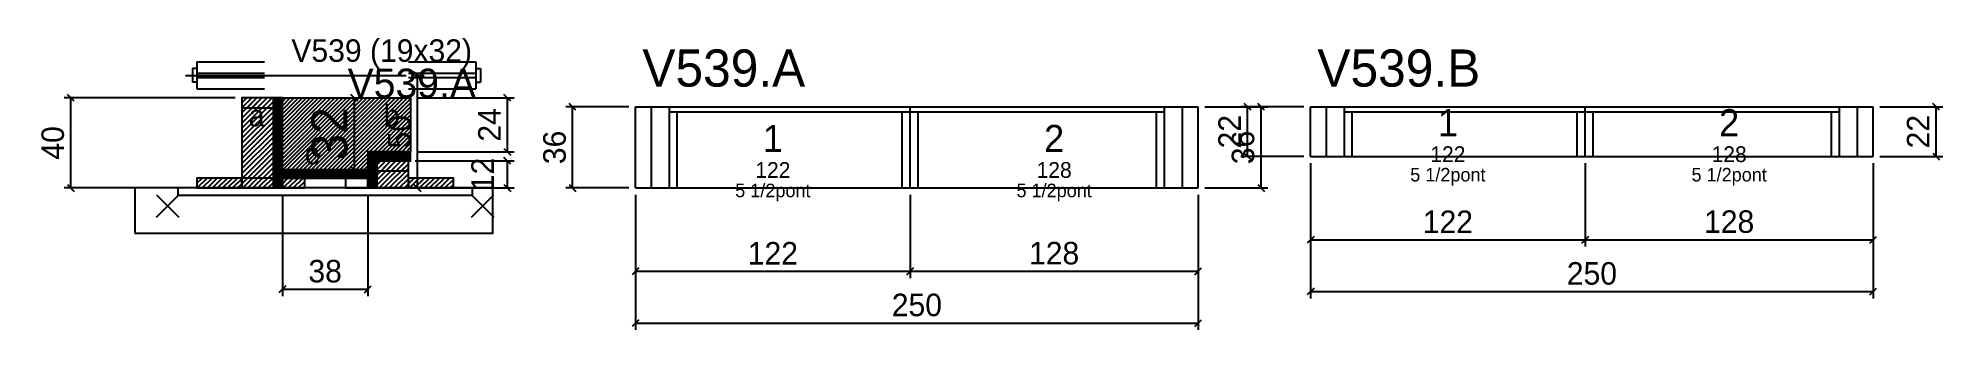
# Model space of a CAD drawing. Extents: x -69 to 778, y -99 to 31.
import ezdxf
from ezdxf.enums import TextEntityAlignment as Align

# ---------------------------------------------------------------- set-up
doc = ezdxf.new("R2010")
doc.units = 0
for name, color, linetype in [('5', 5, 'Continuous'), ('barrote', 126, 'Continuous'), ('CONCRETO', 251, 'Continuous'), ('COTA', 241, 'Continuous'), ('Cota Seção (2x)', 241, 'Continuous'), ('detalhes', 7, 'Continuous'), ('Hachura', 251, 'Continuous'), ('Madeira', 126, 'Continuous'), ('NOMENCLATURA', 7, 'Continuous'), ('Painéis', 200, 'Continuous'), ('presilha', 224, 'Continuous'), ('SARR_2.2x7', 40, 'Continuous'), ('SARR_3.5x7', 81, 'Continuous'), ('SCO-___-LAJ', 224, 'Continuous'), ('TENSOR', 224, 'Continuous'), ('texto', 7, 'Continuous'), ('Texto Seção', 7, 'Continuous')]:
    doc.layers.add(name, color=color, linetype=linetype)
doc.dimstyles.new('PAINEL', dxfattribs={"dimtxt": 10, "dimasz": 3, "dimexe": 3, "dimexo": 3, "dimgap": 3, "dimtad": 1, "dimblk": 'OBLIQUE', "dimblk1": 'OBLIQUE', "dimcen": 2.5, "dimclrd": 4, "dimclre": 4, "dimclrt": 240, "dimazin": 3, "dimtfac": 1, "dimtmove": 0, "dimatfit": 3})
doc.dimstyles.new('SECAO2X', dxfattribs={"dimtxt": 16, "dimasz": 3, "dimexe": 3, "dimexo": 3, "dimgap": 3, "dimtad": 1, "dimblk": 'OBLIQUE', "dimblk1": 'OBLIQUE', "dimcen": 2.5, "dimclrd": 4, "dimclre": 4, "dimclrt": 240, "dimazin": 3, "dimtfac": 1, "dimtmove": 0, "dimatfit": 3})

# ---------------------------------------------------------------- blocks, each defined once
blk = doc.blocks.new('_OBLIQUE')
at = {"color": 0, "linetype": 'BYBLOCK'}
blk.add_line((-0.5, -0.5), (0.5, 0.5), dxfattribs=at)

msp = doc.modelspace()

# ---------------------------------------------------------------- hatches: boundary and pattern name
at = {"layer": 'COTA'}
h = msp.add_hatch(dxfattribs=at)
h.set_pattern_fill('ANSI31', scale=0.4)
h.paths.add_polyline_path([(40, -28), (40, 4), (97, 4), (97, -20), (78, -20), (78, -28)])
at = {"layer": 'Hachura'}
h = msp.add_hatch(dxfattribs=at)
h.set_pattern_fill('ANSI31', scale=0.5)
h.paths.add_polyline_path([(22, -36), (36, -36), (36, 4), (22, 4)])
h = msp.add_hatch(dxfattribs=at)
h.set_pattern_fill('ANSI31', scale=0.5)
h.paths.add_polyline_path([(22, -0.4), (36, -0.4), (36, 4), (22, 4)])
h = msp.add_hatch(dxfattribs=at)
h.set_pattern_fill('SOLID')
h.paths.add_polyline_path([(36, -36), (40, -36), (40, 4), (36, 4)])
h = msp.add_hatch(dxfattribs=at)
h.set_pattern_fill('SOLID')
h.paths.add_polyline_path([(78, -24), (97, -24), (97, -20), (78, -20)])
h = msp.add_hatch(dxfattribs=at)
h.set_pattern_fill('SOLID')
h.paths.add_polyline_path([(78, -36), (82, -36), (82, -24), (78, -24)])
h = msp.add_hatch(dxfattribs=at)
h.set_pattern_fill('ANSI31', scale=0.5)
h.paths.add_polyline_path([(82, -36), (96, -36), (96, -24), (82, -24)])
h = msp.add_hatch(dxfattribs=at)
h.set_pattern_fill('ANSI31', scale=0.5)
h.paths.add_polyline_path([(82, -28.4), (96, -28.4), (96, -24), (82, -24)])
h = msp.add_hatch(dxfattribs=at)
h.set_pattern_fill('ANSI31', scale=0.5)
h.paths.add_polyline_path([(2, -36), (22, -36), (22, -31.6), (2, -31.6)])
h = msp.add_hatch(dxfattribs=at)
h.set_pattern_fill('SOLID')
h.paths.add_polyline_path([(40, -31.6), (78, -31.6), (78, -28), (40, -28)])
h = msp.add_hatch(dxfattribs=at)
h.set_pattern_fill('ANSI31', scale=0.5)
h.paths.add_polyline_path([(40, -36), (50, -36), (50, -31.6), (40, -31.6)])
h = msp.add_hatch(dxfattribs=at)
h.set_pattern_fill('ANSI31', scale=0.5)
h.paths.add_polyline_path([(96, -36), (116, -36), (116, -31.6), (96, -31.6)])

# ---------------------------------------------------------------- linework, layer by layer
for p, q in [((0, 17), (0, 11)), ((2, 17), (0, 17)), ((2, 20), (32, 20)), ((2, 20), (2, 8)), ((96, 20), (126, 20)), ((126, 20), (126, 8)), ((126, 17), (128, 17)), ((128, 17), (128, 11)), ((2, 11), (0, 11)), ((2, 15), (32, 15)), ((2, 13), (32, 13)), ((96, 15), (126, 15)), ((96, 13), (126, 13)), ((126, 11), (128, 11)), ((2, 8), (32, 8)), ((96, 8), (126, 8))]:
    msp.add_line(p, q)
at = {"layer": 'barrote'}
msp.add_lwpolyline([(-25.5, -56), (133.5, -56), (133.5, -36), (-25.5, -36)], close=True, dxfattribs=at)
at = {"layer": 'CONCRETO'}
msp.add_lwpolyline([(40, -28), (40, 4), (97, 4), (97, -20), (78, -20), (78, -28)], close=True, dxfattribs=at)
at = {"layer": 'Madeira'}
for points in [[(22, -36), (36, -36), (36, 4), (22, 4)], [(22, -0.4), (36, -0.4), (36, 4), (22, 4)], [(82, -36), (96, -36), (96, -24), (82, -24)], [(82, -28.4), (96, -28.4), (96, -24), (82, -24)], [(2, -36), (22, -36), (22, -31.6), (2, -31.6)], [(22, -36), (36, -36), (36, -31.6), (22, -31.6)], [(40, -36), (50, -36), (50, -31.6), (40, -31.6)], [(68, -36), (78, -36), (78, -31.6), (68, -31.6)], [(96, -36), (116, -36), (116, -31.6), (96, -31.6)]]:
    msp.add_lwpolyline(points, close=True, dxfattribs=at)
at = {"layer": 'Painéis'}
for p, q in [((197, 0), (319, 0)), ((197, -36), (197, 0)), ((319, -36), (319, 0)), ((319, -36), (319, 0)), ((319, 0), (447, 0)), ((319, -36), (319, 0)), ((447, -36), (447, 0)), ((497, 0), (619, 0)), ((497, -22), (497, 0)), ((619, -22), (619, 0)), ((619, -22), (619, 0)), ((619, 0), (747, 0)), ((619, -22), (619, 0)), ((747, -22), (747, 0)), ((497, -22), (619, -22)), ((619, -22), (747, -22)), ((197, -36), (319, -36)), ((319, -36), (447, -36))]:
    msp.add_line(p, q, dxfattribs=at)
for points in [[(36, -36), (40, -36), (40, 4), (36, 4)], [(78, -24), (97, -24), (97, -20), (78, -20)], [(78, -36), (82, -36), (82, -24), (78, -24)], [(40, -31.6), (78, -31.6), (78, -28), (40, -28)]]:
    msp.add_lwpolyline(points, close=True, dxfattribs=at)
at = {"layer": 'presilha'}
for p, q in [((-16, -49), (-6, -39)), ((-16, -39), (-6, -49)), ((124, -49), (134, -39)), ((124, -39), (134, -49))]:
    msp.add_line(p, q, dxfattribs=at)
at = {"layer": 'SARR_2.2x7'}
for p, q in [((204, -36), (204, 0)), ((440, -36), (440, 0)), ((504, -22), (504, 0)), ((740, -22), (740, 0)), ((212, -2.2), (319, -2.2)), ((319, -2.2), (432, -2.2)), ((512, -2.2), (619, -2.2)), ((619, -2.2), (732, -2.2))]:
    msp.add_line(p, q, dxfattribs=at)
at = {"layer": 'SARR_3.5x7'}
for p, q in [((212, -36), (212, 0)), ((319, -36), (319, 0)), ((319, -36), (319, 0)), ((432, -36), (432, 0)), ((512, -22), (512, 0)), ((619, -22), (619, 0)), ((619, -22), (619, 0)), ((732, -22), (732, 0)), ((215.5, -36), (215.5, -2.2)), ((315.5, -36), (315.5, -2.2)), ((322.5, -36), (322.5, -2.2)), ((428.5, -36), (428.5, -2.2)), ((515.5, -22), (515.5, -2.2)), ((615.5, -22), (615.5, -2.2)), ((622.5, -22), (622.5, -2.2)), ((728.5, -22), (728.5, -2.2)), ((512, -22), (515.5, -22)), ((615.5, -22), (619, -22)), ((619, -22), (622.5, -22)), ((728.5, -22), (732, -22)), ((212, -36), (215.5, -36)), ((315.5, -36), (319, -36)), ((319, -36), (322.5, -36)), ((428.5, -36), (432, -36))]:
    msp.add_line(p, q, dxfattribs=at)
at = {"layer": 'SCO-___-LAJ'}
msp.add_lwpolyline([(-6.5, -39.2), (124.5, -39.2), (124.5, -36), (-6.5, -36)], close=True, dxfattribs=at)
at = {"layer": 'TENSOR'}
msp.add_line((-3, 14), (95, 14), dxfattribs=at)

# ---------------------------------------------------------------- texts
at = {"layer": '5'}
for s, height, p in [('1', 12, (258, -14)), ('2', 12, (383, -14)), ('1', 12, (558, -7)), ('2', 12, (683, -7)), ('122', 7, (258, -28)), ('128', 7, (383, -28)), ('122', 7, (558, -21)), ('128', 7, (683, -21))]:
    msp.add_text(s, height=height, dxfattribs=at).set_placement(p, align=Align.MIDDLE_CENTER)
at = {"layer": 'detalhes'}
for s, p in [('b', (85, -8.7)), ('a', (25, -8.7)), ('c', (50, -25.5))]:
    msp.add_text(s, height=9.6, dxfattribs=at).set_placement(p)
at = {"layer": 'NOMENCLATURA'}
for s, p in [('V539.A', (200, 9)), ('V539.B', (500, 9))]:
    msp.add_text(s, height=16.5, dxfattribs=at).set_placement(p)
at = {"layer": 'texto', "char_height": 6, "attachment_point": 5}
for insert in [(258, -38), (383, -38), (558, -31), (683, -31)]:
    msp.add_mtext('5 1/2pont', dxfattribs=dict(at, insert=insert))
at = {"layer": 'Texto Seção'}
for s, height, p in [('V539 (19x32)', 10, (44, 20)), ('V539.A', 13, (69, 4))]:
    msp.add_text(s, height=height, dxfattribs=at).set_placement(p)

# ---------------------------------------------------------------- dimensions: what is measured, and where the dimension line sits
at = {"layer": 'COTA'}
for base, p1, p2 in [((100, -36), (96, -36), (96, 14)), ((-54, -36), (2, -36), (22, 4)), ((140, -20), (97, -20), (97, 4)), ((169, -36), (197, -36), (197, 0)), ((475, -36), (447, -36), (447, 0)), ((469, -22), (497, -22), (497, 0)), ((775, -22), (747, -22), (747, 0)), ((140, -36), (96, -36), (96, -24))]:
    msp.add_linear_dim(base=base, p1=p1, p2=p2, angle=90, dimstyle='PAINEL', dxfattribs=at).render()
for base, p1, p2 in [((497, -59), (497, -22), (619, -22)), ((497, -82), (497, -22), (747, -22)), ((619, -59), (619, -22), (747, -22)), ((40, -81), (40, -36), (78, -36)), ((197, -73), (197, -36), (319, -36)), ((197, -96), (197, -36), (447, -36)), ((319, -73), (319, -36), (447, -36))]:
    msp.add_linear_dim(base=base, p1=p1, p2=p2, dimstyle='PAINEL', dxfattribs=at).render()
at = {"layer": 'Cota Seção (2x)'}
msp.add_linear_dim(base=(72, -28), p1=(40, -28), p2=(40, 4), angle=90, dimstyle='SECAO2X', dxfattribs=at).render()

doc.saveas('drawing.dxf')
